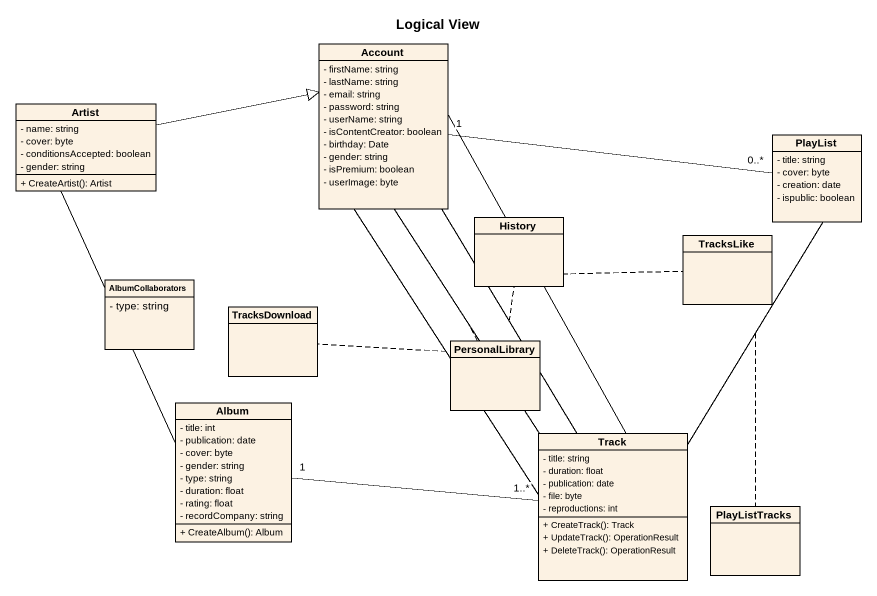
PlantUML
@startuml
title Logical View
hide circle
hide empty members
skinparam classAttributeIconSize 0
class Account {
  - firstName: string
  - lastName: string
  - email: string
  - password: string
  - userName: string
  - isContentCreator: boolean
  - birthday: Date
  - gender: string
  - isPremium: boolean
  - userImage: byte
}
class Artist {
  - name: string
  - cover: byte
  - conditionsAccepted: boolean
  - gender: string
  + CreateArtist(): Artist
}
class PlayList {
  - title: string
  - cover: byte
  - creation: date
  - ispublic: boolean
}
class History
class TracksLike
class AlbumCollaborators {
  - type: string
}
class TracksDownload
class PersonalLibrary
class Album {
  - title: int
  - publication: date
  - cover: byte
  - gender: string
  - type: string
  - duration: float
  - rating: float
  - recordCompany: string
  + CreateAlbum(): Album
}
class Track {
  - title: string
  - duration: float
  - publication: date
  - file: byte
  - reproductions: int
  + CreateTrack(): Track
  + UpdateTrack(): OperationResult
  + DeleteTrack(): OperationResult
}
class PlayListTracks
Account "1" -right- "0..*" PlayList
Account -- Track
(Account, Track) .. TracksLike
Account -- Track
(Account, Track) .. History
Account -- Track
(Account, Track) .. PersonalLibrary
Artist -right-|> Account
PlayList -- Track
(PlayList, Track) .. PlayListTracks
Album -up- Artist
(Album, Artist) .. AlbumCollaborators
Album "1" -right- "1..*" Track
Track -up- Account
(Track, Account) .. TracksDownload
@enduml
